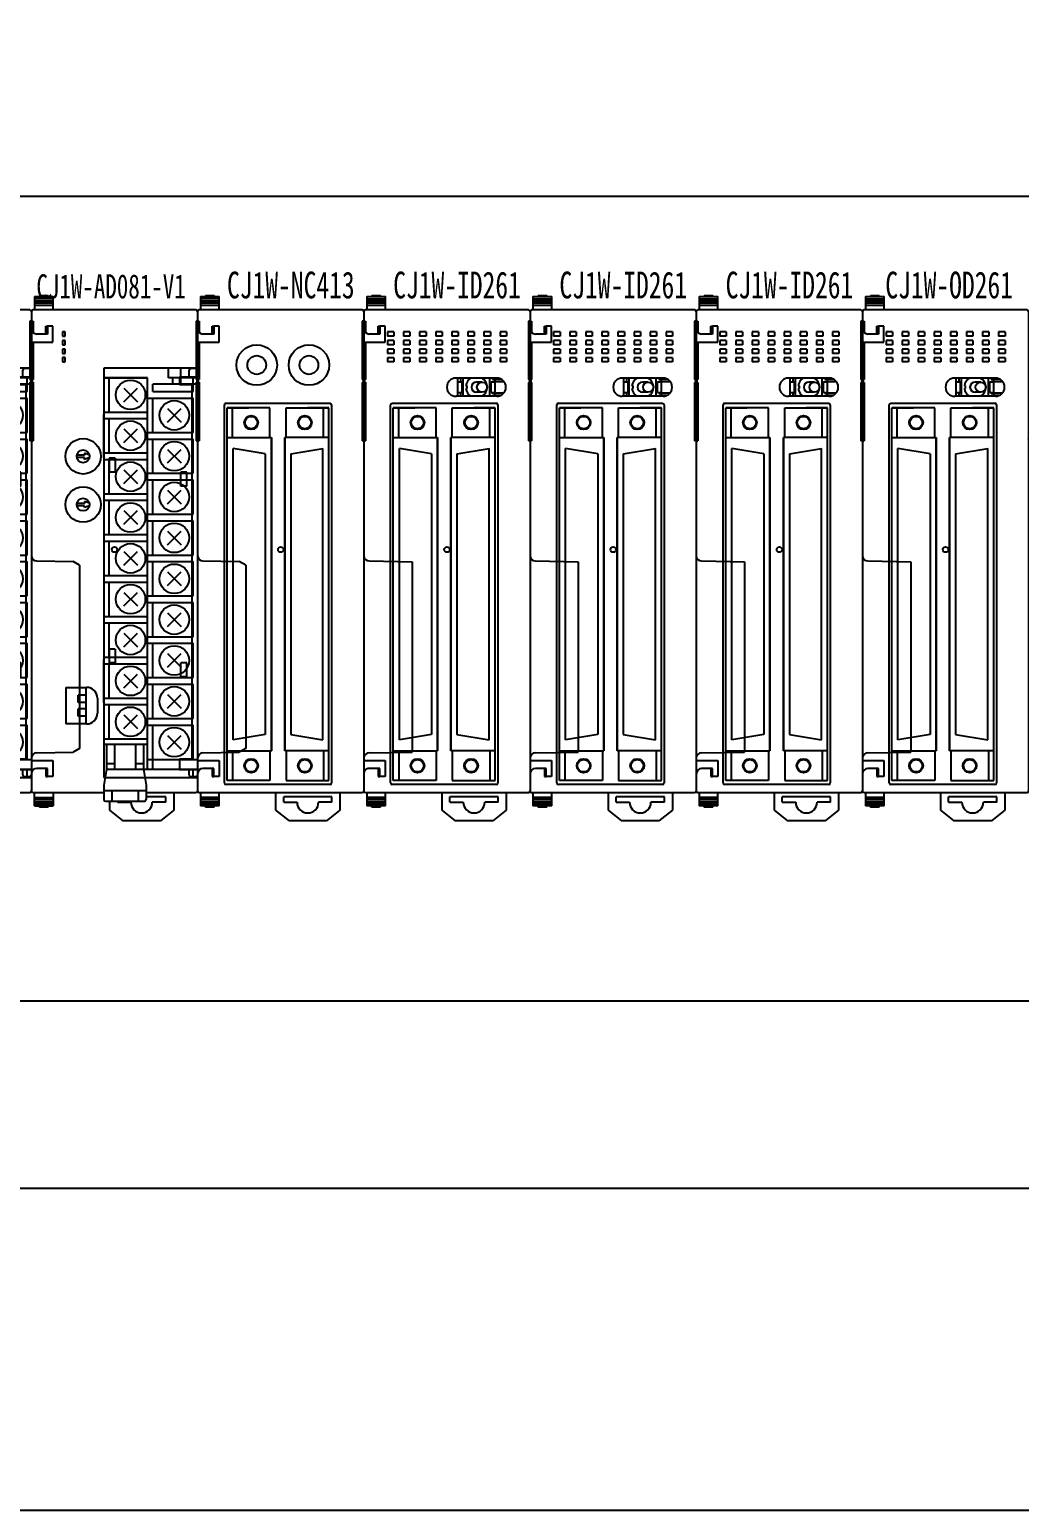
# Model space of a CAD drawing. Header units: millimetres. Extents: x -300 to 54435, y -106 to 60527.
# Drawn here: x 2282.1 to 2466.7, y 1296 to 1572.1 of the extents above; entities that cross this region are included whole.
import ezdxf

# ---------------------------------------------------------------- set-up
doc = ezdxf.new("R2010")
doc.units = ezdxf.units.MM
doc.layers.add('TEXT', color=2, linetype='Continuous')
doc.layers.add('Z_OM_GAIKEI', color=7, linetype='Continuous')
doc.styles.add('ST', font='', dxfattribs={"width": 0.8, "height": 300})
doc.styles.get('ST').set_extended_font_data('SimSun')

# ---------------------------------------------------------------- blocks, each defined once
blk = doc.blocks.new('CJ1W-ID261')
at = {"layer": 'Z_OM_GAIKEI'}
for p, q in [((7115.01, 1994.25), (7115.01, 1993.85)), ((7115.01, 1994.25), (7118.51, 1994.25)), ((7115.01, 1993.85), (7115.01, 1993.45)), ((7115.01, 1993.85), (7118.51, 1993.85)), ((7115.96, 1994.45), (7117.56, 1994.45)), ((7115.96, 1994.45), (7115.96, 1994.25)), ((7116.56, 1994.45), (7116.56, 1994.25)), ((7116.96, 1994.45), (7116.96, 1994.25)), ((7117.56, 1994.45), (7117.56, 1994.25)), ((7118.51, 1993.85), (7118.51, 1994.25)), ((7118.51, 1993.45), (7118.51, 1993.85)), ((7114.46, 1991.45), (7114.46, 1902.05)), ((7145.16, 1991.75), (7114.76, 1991.75)), ((7115.01, 1993.45), (7115.01, 1993.05)), ((7115.01, 1993.45), (7118.51, 1993.45)), ((7115.01, 1993.05), (7115.01, 1992.65)), ((7115.01, 1993.05), (7118.51, 1993.05)), ((7115.01, 1992.65), (7115.01, 1991.75)), ((7115.01, 1992.65), (7118.51, 1992.65)), ((7118.51, 1993.05), (7118.51, 1993.45)), ((7118.51, 1992.65), (7118.51, 1993.05)), ((7118.51, 1991.75), (7118.51, 1992.65)), ((7145.46, 1991.45), (7145.46, 1902.05)), ((7114.16, 1989.65), (7114.16, 1978.75)), ((7114.46, 1989.65), (7114.16, 1989.65)), ((7145.46, 1989.65), (7145.76, 1989.65)), ((7145.61, 1989.65), (7145.46, 1989.22)), ((7145.76, 1989.65), (7145.76, 1987.54)), ((7148.16, 1987.25), (7148.16, 1988.75)), ((7148.16, 1987.25), (7148.16, 1988.75)), ((7148.16, 1988.75), (7148.46, 1988.75)), ((7148.16, 1988.75), (7148.46, 1988.75)), ((7148.46, 1988.75), (7148.46, 1987.25)), ((7148.46, 1988.75), (7148.46, 1987.25)), ((7149.46, 1988.75), (7148.46, 1988.75)), ((7149.46, 1988.75), (7148.46, 1988.75)), ((7149.46, 1985.75), (7149.46, 1988.75)), ((7149.46, 1985.75), (7149.46, 1988.75)), ((7118.86, 1987.65), (7118.86, 1986.85)), ((7120.06, 1987.65), (7118.86, 1987.65)), ((7120.06, 1986.85), (7118.86, 1986.85)), ((7120.06, 1986.05), (7118.86, 1986.05)), ((7118.86, 1986.05), (7118.86, 1985.25)), ((7120.06, 1987.65), (7120.06, 1986.85)), ((7120.06, 1986.05), (7120.06, 1985.25)), ((7121.86, 1987.65), (7121.86, 1986.85)), ((7123.06, 1987.65), (7121.86, 1987.65)), ((7123.06, 1986.85), (7121.86, 1986.85)), ((7123.06, 1986.05), (7121.86, 1986.05)), ((7121.86, 1986.05), (7121.86, 1985.25)), ((7123.06, 1987.65), (7123.06, 1986.85)), ((7123.06, 1986.05), (7123.06, 1985.25)), ((7124.86, 1987.65), (7124.86, 1986.85)), ((7126.06, 1987.65), (7124.86, 1987.65)), ((7126.06, 1986.85), (7124.86, 1986.85)), ((7126.06, 1986.05), (7124.86, 1986.05)), ((7124.86, 1986.05), (7124.86, 1985.25)), ((7126.06, 1987.65), (7126.06, 1986.85)), ((7126.06, 1986.05), (7126.06, 1985.25)), ((7127.86, 1987.65), (7127.86, 1986.85)), ((7129.06, 1987.65), (7127.86, 1987.65)), ((7129.06, 1986.85), (7127.86, 1986.85)), ((7129.06, 1986.05), (7127.86, 1986.05)), ((7127.86, 1986.05), (7127.86, 1985.25)), ((7129.06, 1987.65), (7129.06, 1986.85)), ((7129.06, 1986.05), (7129.06, 1985.25)), ((7130.86, 1987.65), (7130.86, 1986.85)), ((7132.06, 1987.65), (7130.86, 1987.65)), ((7132.06, 1986.85), (7130.86, 1986.85)), ((7132.06, 1986.05), (7130.86, 1986.05)), ((7130.86, 1986.05), (7130.86, 1985.25)), ((7132.06, 1987.65), (7132.06, 1986.85)), ((7132.06, 1986.05), (7132.06, 1985.25)), ((7133.86, 1987.65), (7133.86, 1986.85)), ((7135.06, 1987.65), (7133.86, 1987.65)), ((7135.06, 1986.85), (7133.86, 1986.85)), ((7135.06, 1986.05), (7133.86, 1986.05)), ((7133.86, 1986.05), (7133.86, 1985.25)), ((7135.06, 1987.65), (7135.06, 1986.85)), ((7135.06, 1986.05), (7135.06, 1985.25)), ((7136.86, 1987.65), (7136.86, 1986.85)), ((7138.06, 1987.65), (7136.86, 1987.65)), ((7138.06, 1986.85), (7136.86, 1986.85)), ((7138.06, 1986.05), (7136.86, 1986.05)), ((7136.86, 1986.05), (7136.86, 1985.25)), ((7138.06, 1987.65), (7138.06, 1986.85)), ((7138.06, 1986.05), (7138.06, 1985.25)), ((7139.86, 1987.65), (7139.86, 1986.85)), ((7141.06, 1987.65), (7139.86, 1987.65)), ((7141.06, 1986.85), (7139.86, 1986.85)), ((7141.06, 1986.05), (7139.86, 1986.05)), ((7139.86, 1986.05), (7139.86, 1985.25)), ((7141.06, 1987.65), (7141.06, 1986.85)), ((7141.06, 1986.05), (7141.06, 1985.25)), ((7145.46, 1985.75), (7149.46, 1985.75)), ((7145.46, 1985.75), (7149.46, 1985.75)), ((7145.76, 1985.75), (7145.76, 1978.75)), ((7148.46, 1987.25), (7146.46, 1987.25)), ((7148.46, 1987.25), (7146.46, 1987.25)), ((7120.06, 1985.25), (7118.86, 1985.25)), ((7120.06, 1984.45), (7118.86, 1984.45)), ((7118.86, 1984.45), (7118.86, 1983.65)), ((7120.06, 1983.65), (7118.86, 1983.65)), ((7120.06, 1982.85), (7118.86, 1982.85)), ((7118.86, 1982.85), (7118.86, 1982.05)), ((7120.06, 1984.45), (7120.06, 1983.65)), ((7120.06, 1982.85), (7120.06, 1982.05)), ((7123.06, 1985.25), (7121.86, 1985.25)), ((7123.06, 1984.45), (7121.86, 1984.45)), ((7121.86, 1984.45), (7121.86, 1983.65)), ((7123.06, 1983.65), (7121.86, 1983.65)), ((7123.06, 1982.85), (7121.86, 1982.85)), ((7121.86, 1982.85), (7121.86, 1982.05)), ((7123.06, 1984.45), (7123.06, 1983.65)), ((7123.06, 1982.85), (7123.06, 1982.05)), ((7126.06, 1985.25), (7124.86, 1985.25)), ((7126.06, 1984.45), (7124.86, 1984.45)), ((7124.86, 1984.45), (7124.86, 1983.65)), ((7126.06, 1983.65), (7124.86, 1983.65)), ((7126.06, 1982.85), (7124.86, 1982.85)), ((7124.86, 1982.85), (7124.86, 1982.05)), ((7126.06, 1984.45), (7126.06, 1983.65)), ((7126.06, 1982.85), (7126.06, 1982.05)), ((7129.06, 1985.25), (7127.86, 1985.25)), ((7129.06, 1984.45), (7127.86, 1984.45)), ((7127.86, 1984.45), (7127.86, 1983.65)), ((7129.06, 1983.65), (7127.86, 1983.65)), ((7129.06, 1982.85), (7127.86, 1982.85)), ((7127.86, 1982.85), (7127.86, 1982.05)), ((7129.06, 1984.45), (7129.06, 1983.65)), ((7129.06, 1982.85), (7129.06, 1982.05)), ((7132.06, 1985.25), (7130.86, 1985.25)), ((7132.06, 1984.45), (7130.86, 1984.45)), ((7130.86, 1984.45), (7130.86, 1983.65)), ((7132.06, 1983.65), (7130.86, 1983.65)), ((7132.06, 1982.85), (7130.86, 1982.85)), ((7130.86, 1982.85), (7130.86, 1982.05)), ((7132.06, 1984.45), (7132.06, 1983.65)), ((7132.06, 1982.85), (7132.06, 1982.05)), ((7135.06, 1985.25), (7133.86, 1985.25)), ((7135.06, 1984.45), (7133.86, 1984.45)), ((7133.86, 1984.45), (7133.86, 1983.65)), ((7135.06, 1983.65), (7133.86, 1983.65)), ((7135.06, 1982.85), (7133.86, 1982.85)), ((7133.86, 1982.85), (7133.86, 1982.05)), ((7135.06, 1984.45), (7135.06, 1983.65)), ((7135.06, 1982.85), (7135.06, 1982.05)), ((7138.06, 1985.25), (7136.86, 1985.25)), ((7138.06, 1984.45), (7136.86, 1984.45)), ((7136.86, 1984.45), (7136.86, 1983.65)), ((7138.06, 1983.65), (7136.86, 1983.65)), ((7138.06, 1982.85), (7136.86, 1982.85)), ((7136.86, 1982.85), (7136.86, 1982.05)), ((7138.06, 1984.45), (7138.06, 1983.65)), ((7138.06, 1982.85), (7138.06, 1982.05)), ((7141.06, 1985.25), (7139.86, 1985.25)), ((7141.06, 1984.45), (7139.86, 1984.45)), ((7139.86, 1984.45), (7139.86, 1983.65)), ((7141.06, 1983.65), (7139.86, 1983.65)), ((7141.06, 1982.85), (7139.86, 1982.85)), ((7139.86, 1982.85), (7139.86, 1982.05)), ((7141.06, 1984.45), (7141.06, 1983.65)), ((7141.06, 1982.85), (7141.06, 1982.05)), ((7120.06, 1982.05), (7118.86, 1982.05)), ((7123.06, 1982.05), (7121.86, 1982.05)), ((7126.06, 1982.05), (7124.86, 1982.05)), ((7129.06, 1982.05), (7127.86, 1982.05)), ((7132.06, 1982.05), (7130.86, 1982.05)), ((7135.06, 1982.05), (7133.86, 1982.05)), ((7138.06, 1982.05), (7136.86, 1982.05)), ((7141.06, 1982.05), (7139.86, 1982.05)), ((7114.16, 1978.75), (7114.46, 1978.75)), ((7114.16, 1978.25), (7114.16, 1967.35)), ((7114.16, 1978.25), (7114.46, 1978.25)), ((7114.33, 1978.75), (7114.33, 1978.25)), ((7139.26, 1979.05), (7131.66, 1979.05)), ((7131.96, 1975.65), (7131.96, 1979.05)), ((7131.96, 1978.35), (7132.71, 1978.35)), ((7132.46, 1979.05), (7132.46, 1978.35)), ((7132.71, 1978.35), (7132.71, 1976.35)), ((7132.96, 1975.65), (7132.96, 1979.05)), ((7133.47, 1977.6), (7133.71, 1977.6)), ((7133.47, 1977.1), (7133.71, 1977.1)), ((7133.71, 1977.1), (7133.71, 1977.6)), ((7136.51, 1978.3), (7135.46, 1978.3)), ((7137.96, 1975.65), (7137.96, 1979.05)), ((7138.21, 1978.35), (7138.96, 1978.35)), ((7138.21, 1976.35), (7138.21, 1978.35)), ((7138.46, 1978.82), (7138.46, 1979.05)), ((7138.46, 1978.82), (7140.12, 1978.82)), ((7138.46, 1978.35), (7138.46, 1978.42)), ((7138.46, 1978.42), (7140.58, 1978.42)), ((7138.96, 1975.65), (7138.96, 1979.05)), ((7145.76, 1978.75), (7145.46, 1978.75)), ((7145.76, 1978.25), (7145.46, 1978.25)), ((7145.58, 1978.75), (7145.58, 1978.25)), ((7145.76, 1978.25), (7145.76, 1967.35)), ((7119.76, 1974.35), (7139.16, 1974.35)), ((7139.26, 1975.65), (7131.66, 1975.65)), ((7131.96, 1976.35), (7132.71, 1976.35)), ((7132.46, 1976.35), (7132.46, 1975.65)), ((7136.51, 1976.4), (7135.46, 1976.4)), ((7138.21, 1976.35), (7138.96, 1976.35)), ((7138.46, 1976.28), (7138.46, 1976.35)), ((7138.46, 1976.28), (7140.57, 1976.28)), ((7138.46, 1975.65), (7138.46, 1975.88)), ((7138.46, 1975.88), (7140.1, 1975.88)), ((7119.46, 1903.55), (7119.46, 1974.05)), ((7119.96, 1904.01), (7119.96, 1973.49)), ((7119.96, 1904.01), (7119.96, 1973.49)), ((7119.96, 1973.49), (7123.96, 1973.49)), ((7127.96, 1973.49), (7119.96, 1973.49)), ((7120.96, 1967.99), (7120.96, 1973.49)), ((7127.96, 1967.99), (7127.96, 1973.49)), ((7130.96, 1973.49), (7138.96, 1973.49)), ((7130.96, 1967.99), (7130.96, 1973.49)), ((7138.96, 1973.49), (7134.96, 1973.49)), ((7137.96, 1967.99), (7137.96, 1973.49)), ((7138.96, 1904.01), (7138.96, 1973.49)), ((7138.96, 1904.01), (7138.96, 1973.49)), ((7139.46, 1974.05), (7139.46, 1903.55)), ((7114.46, 1967.35), (7114.16, 1967.35)), ((7114.31, 1967.35), (7114.46, 1967.79)), ((7119.96, 1967.99), (7128.21, 1967.99)), ((7119.96, 1967.99), (7128.21, 1967.99)), ((7128.21, 1909.51), (7128.21, 1967.99)), ((7128.21, 1967.99), (7128.21, 1909.51)), ((7130.71, 1909.51), (7130.71, 1967.99)), ((7130.71, 1967.99), (7130.71, 1909.51)), ((7138.96, 1967.99), (7130.71, 1967.99)), ((7138.96, 1967.99), (7130.71, 1967.99)), ((7145.61, 1967.35), (7145.46, 1967.78)), ((7145.46, 1967.35), (7145.76, 1967.35)), ((7121.08, 1911.59), (7121.08, 1965.91)), ((7127.08, 1964.91), (7121.08, 1965.91)), ((7127.08, 1964.91), (7127.08, 1912.59)), ((7131.83, 1964.91), (7137.83, 1965.91)), ((7131.83, 1964.91), (7131.83, 1912.59)), ((7137.83, 1911.59), (7137.83, 1965.91)), ((7146.44, 1944.94), (7154.46, 1944.8)), ((7154.46, 1944.8), (7154.46, 1909.31)), ((7154.46, 1944.15), (7154.46, 1927.05)), ((7154.46, 1927.05), (7154.46, 1909.95)), ((7127.08, 1912.59), (7121.08, 1911.59)), ((7131.83, 1912.59), (7137.83, 1911.59)), ((7119.96, 1909.51), (7128.21, 1909.51)), ((7119.96, 1909.51), (7128.21, 1909.51)), ((7120.96, 1909.51), (7120.96, 1904.01)), ((7127.96, 1909.51), (7127.96, 1904.01)), ((7138.96, 1909.51), (7130.71, 1909.51)), ((7138.96, 1909.51), (7130.71, 1909.51)), ((7130.96, 1909.51), (7130.96, 1904.01)), ((7137.96, 1909.51), (7137.96, 1904.01)), ((7146.44, 1909.17), (7154.46, 1909.31)), ((7145.46, 1907.75), (7149.46, 1907.75)), ((7145.46, 1907.75), (7149.46, 1907.75)), ((7148.46, 1906.25), (7146.46, 1906.25)), ((7148.46, 1906.25), (7146.46, 1906.25)), ((7148.16, 1906.25), (7148.16, 1904.75)), ((7148.16, 1906.25), (7148.16, 1904.75)), ((7148.46, 1904.75), (7148.46, 1906.25)), ((7148.46, 1904.75), (7148.46, 1906.25)), ((7149.46, 1907.75), (7149.46, 1904.75)), ((7149.46, 1907.75), (7149.46, 1904.75)), ((7139.16, 1903.25), (7119.76, 1903.25)), ((7123.96, 1904.01), (7119.96, 1904.01)), ((7127.96, 1904.01), (7119.96, 1904.01)), ((7130.96, 1904.01), (7138.96, 1904.01)), ((7134.96, 1904.01), (7138.96, 1904.01)), ((7148.16, 1904.75), (7148.46, 1904.75)), ((7148.16, 1904.75), (7148.46, 1904.75)), ((7149.46, 1904.75), (7148.46, 1904.75)), ((7149.46, 1904.75), (7148.46, 1904.75)), ((7114.76, 1901.75), (7145.16, 1901.75)), ((7115.01, 1901.75), (7115.01, 1900.85)), ((7118.51, 1900.85), (7115.01, 1900.85)), ((7115.01, 1900.85), (7115.01, 1900.45)), ((7118.51, 1900.45), (7115.01, 1900.45)), ((7115.01, 1900.45), (7115.01, 1900.05)), ((7118.51, 1900.05), (7115.01, 1900.05)), ((7115.01, 1900.05), (7115.01, 1899.65)), ((7118.51, 1900.85), (7118.51, 1901.75)), ((7118.51, 1900.45), (7118.51, 1900.85)), ((7118.51, 1900.05), (7118.51, 1900.45)), ((7118.51, 1899.65), (7118.51, 1900.05)), ((7129.01, 1901.75), (7129.01, 1898.45)), ((7139.51, 1900.95), (7130.51, 1900.95)), ((7130.51, 1899.95), (7130.51, 1900.95)), ((7130.51, 1899.95), (7133.01, 1899.95)), ((7139.51, 1899.95), (7137.01, 1899.95)), ((7139.51, 1899.95), (7139.51, 1900.95)), ((7141.01, 1901.75), (7141.01, 1898.45)), ((7118.51, 1899.65), (7115.01, 1899.65)), ((7115.01, 1899.65), (7115.01, 1899.25)), ((7118.51, 1899.25), (7115.01, 1899.25)), ((7115.96, 1899.05), (7115.96, 1899.25)), ((7117.56, 1899.05), (7115.96, 1899.05)), ((7116.56, 1899.05), (7116.56, 1899.25)), ((7116.96, 1899.05), (7116.96, 1899.25)), ((7117.56, 1899.05), (7117.56, 1899.25)), ((7118.51, 1899.25), (7118.51, 1899.65)), ((7129.01, 1898.45), (7131.51, 1896.45)), ((7141.01, 1898.45), (7138.51, 1896.45)), ((7138.51, 1896.45), (7131.51, 1896.45))]:
    blk.add_line(p, q, dxfattribs=at)
for centre, radius in [((7136.51, 1977.35), 0.95), ((7124.46, 1970.74), 1.3), ((7124.46, 1970.74), 1.15), ((7134.46, 1970.74), 1.3), ((7134.46, 1970.74), 1.15), ((7129.96, 1947.05), 0.5), ((7124.46, 1906.76), 1.3), ((7134.46, 1906.76), 1.3), ((7124.46, 1906.76), 1.15), ((7134.46, 1906.76), 1.15)]:
    blk.add_circle(centre, radius, dxfattribs=at)
for centre, radius, start, end in [((7114.76, 1991.45), 0.3, 90, 180), ((7145.16, 1991.45), 0.3, 0, 90), ((7145.16, 1991.45), 0.3, 0, 90), ((7146.46, 1988.25), 1, 180, 270), ((7146.46, 1988.25), 1, 180, 270), ((7131.66, 1977.35), 1.7, 90, 270), ((7135.46, 1977.35), 2, 121.5917, 172.8192), ((7135.46, 1977.35), 2, 187.1808, 238.0168), ((7135.46, 1977.35), 0.95, 90, 270), ((7135.46, 1977.35), 2, 301.9832, 58.4083), ((7139.26, 1977.35), 1.7, 270, 90), ((7119.76, 1974.05), 0.3, 90, 180), ((7139.16, 1974.05), 0.3, 0, 90), ((7146.46, 1945.94), 1, 180.0001, 269.0001), ((7146.46, 1908.17), 1, 91, 180), ((7146.46, 1905.25), 1, 90, 180), ((7146.46, 1905.25), 1, 90, 180), ((7119.76, 1903.55), 0.3, 180, 270), ((7139.16, 1903.55), 0.3, 270, 0), ((7114.76, 1902.05), 0.3, 180, 270), ((7135.01, 1899.95), 2, 180, 0), ((7145.16, 1902.05), 0.3, 270, 0), ((7145.16, 1902.05), 0.3, 270, 0)]:
    blk.add_arc(centre, radius, start, end, dxfattribs=at)
blk = doc.blocks.new('CJ1W-AD081-v1')
at = {"layer": 'Z_OM_GAIKEI'}
for p, q in [((0.56, 92.5), (4.06, 92.5)), ((0.56, 92.5), (0.56, 92.1)), ((0.56, 92.1), (4.06, 92.1)), ((0.56, 92.1), (0.56, 91.7)), ((0.56, 91.7), (4.06, 91.7)), ((0.56, 91.7), (0.56, 91.3)), ((0.56, 91.3), (4.06, 91.3)), ((0.56, 91.3), (0.56, 90.9)), ((1.51, 92.7), (1.51, 92.5)), ((1.51, 92.7), (3.11, 92.7)), ((2.11, 92.7), (2.11, 92.5)), ((2.51, 92.7), (2.51, 92.5)), ((3.11, 92.7), (3.11, 92.5)), ((4.06, 92.1), (4.06, 92.5)), ((4.06, 91.7), (4.06, 92.1)), ((4.06, 91.3), (4.06, 91.7)), ((4.06, 90.9), (4.06, 91.3)), ((0.01, 89.7), (0.01, 0.3)), ((30.71, 90), (0.31, 90)), ((0.56, 90.9), (4.06, 90.9)), ((0.56, 90.9), (0.56, 90)), ((4.06, 90), (4.06, 90.9)), ((31.01, 89.7), (31.01, 0.3)), ((-0.29, 87.9), (-0.29, 77)), ((0.02, 87.9), (-0.29, 87.9)), ((-0.14, 87.9), (0.01, 87.47)), ((6.31, 85.9), (5.81, 85.9)), ((5.81, 85.9), (5.81, 85.1)), ((6.31, 85.1), (6.31, 85.9)), ((31.01, 87.9), (31.31, 87.9)), ((31.16, 87.9), (31.01, 87.47)), ((31.31, 87.9), (31.31, 85.79)), ((33.71, 85.5), (33.71, 87)), ((33.71, 87), (34.01, 87)), ((35.01, 87), (34.01, 87)), ((34.01, 87), (34.01, 85.5)), ((35.01, 84), (35.01, 87)), ((5.81, 85.1), (6.31, 85.1)), ((6.31, 84.3), (5.81, 84.3)), ((5.81, 84.3), (5.81, 83.5)), ((5.81, 83.5), (6.31, 83.5)), ((6.31, 83.5), (6.31, 84.3)), ((31.01, 84), (35.01, 84)), ((31.31, 84), (31.31, 77)), ((34.01, 85.5), (32.01, 85.5)), ((6.31, 82.7), (5.81, 82.7)), ((5.81, 82.7), (5.81, 81.9)), ((5.81, 81.9), (6.31, 81.9)), ((6.31, 81.1), (5.81, 81.1)), ((5.81, 81.1), (5.81, 80.3)), ((5.81, 80.3), (6.31, 80.3)), ((6.31, 81.9), (6.31, 82.7)), ((6.31, 80.3), (6.31, 81.1)), ((31.01, 79.16), (13.51, 79.16)), ((13.51, 79.16), (13.51, 2.79)), ((31.01, 79.16), (13.51, 79.16)), ((13.51, 79.16), (13.51, 9)), ((21.66, 77.36), (13.51, 77.36)), ((13.51, 77.36), (21.66, 77.36)), ((14.51, 70.96), (14.51, 77.36)), ((21.66, 4.39), (21.66, 77.36)), ((25.61, 77.36), (25.61, 79.16)), ((31.01, 77.36), (25.61, 77.36)), ((26.41, 76.16), (26.41, 77.36)), ((27.61, 77.46), (27.61, 76.06)), ((31.01, 77.46), (27.61, 77.46)), ((27.91, 76.16), (27.91, 79.16)), ((29.41, 77.36), (29.41, 78.76)), ((30.71, 79.06), (29.71, 79.06)), ((30.21, 74.77), (30.21, 77.36)), ((-0.29, 77), (0.01, 77)), ((-0.29, 76.5), (-0.29, 65.6)), ((-0.29, 76.5), (0.01, 76.5)), ((-0.11, 77), (-0.11, 76.5)), ((17.24, 72.89), (19.79, 75.43)), ((17.24, 75.43), (19.79, 72.89)), ((22.66, 74.77), (22.66, 76.16)), ((31.01, 76.16), (22.66, 76.16)), ((22.66, 74.77), (30.21, 74.77)), ((30.01, 76.06), (27.61, 76.06)), ((30.01, 6.29), (30.01, 76.06)), ((31.31, 77), (31.01, 77)), ((31.31, 76.5), (31.01, 76.5)), ((31.14, 77), (31.14, 76.5)), ((31.31, 76.5), (31.31, 65.6)), ((21.66, 73.55), (30.21, 73.55)), ((22.66, 67.15), (22.66, 73.55)), ((30.21, 67.15), (30.21, 73.55)), ((13.51, 70.96), (21.66, 70.96)), ((13.51, 62.5), (13.51, 70.5)), ((13.51, 69.74), (21.66, 69.74)), ((14.51, 63.34), (14.51, 69.74)), ((25.39, 69.08), (27.94, 71.62)), ((25.39, 71.62), (27.94, 69.08)), ((17.24, 65.27), (19.79, 67.81)), ((17.24, 67.81), (19.79, 65.27)), ((21.66, 67.15), (30.21, 67.15)), ((0.02, 65.6), (-0.29, 65.6)), ((-0.14, 65.6), (0.01, 66.03)), ((21.66, 65.93), (30.21, 65.93)), ((22.66, 59.53), (22.66, 65.93)), ((25.39, 61.46), (27.94, 64)), ((25.39, 64), (27.94, 61.46)), ((30.21, 59.53), (30.21, 65.93)), ((31.16, 65.6), (31.01, 66.03)), ((31.01, 65.6), (31.31, 65.6)), ((9.91, 62.91), (8.49, 62.91)), ((9.91, 62.49), (8.49, 62.49)), ((10.83, 62.94), (9.91, 63.27)), ((9.91, 63.27), (9.91, 62.91)), ((9.91, 62.13), (9.91, 62.49)), ((10.83, 62.46), (9.91, 62.13)), ((13.51, 63.34), (21.66, 63.34)), ((13.51, 62.12), (21.66, 62.12)), ((15.61, 62.36), (14.51, 62.36)), ((14.51, 62.36), (14.51, 59.76)), ((14.51, 55.72), (14.51, 62.12)), ((15.61, 62.36), (15.61, 59.76)), ((15.61, 59.76), (14.51, 59.76)), ((17.24, 57.65), (19.79, 60.19)), ((17.24, 60.19), (19.79, 57.65)), ((21.66, 59.53), (30.21, 59.53)), ((21.66, 58.31), (30.21, 58.31)), ((22.66, 51.91), (22.66, 58.31)), ((27.91, 57.16), (27.91, 59.76)), ((29.01, 59.76), (27.91, 59.76)), ((29.01, 57.16), (29.01, 59.76)), ((30.21, 51.91), (30.21, 58.31)), ((13.51, 55.72), (21.66, 55.72)), ((25.39, 53.84), (27.94, 56.38)), ((25.39, 56.38), (27.94, 53.84)), ((29.01, 57.16), (27.91, 57.16)), ((9.91, 53.91), (8.49, 53.91)), ((9.91, 53.49), (8.49, 53.49)), ((10.83, 53.94), (9.91, 54.27)), ((9.91, 54.27), (9.91, 53.91)), ((9.91, 53.13), (9.91, 53.49)), ((10.83, 53.46), (9.91, 53.13)), ((13.51, 54.5), (21.66, 54.5)), ((14.51, 48.1), (14.51, 54.5)), ((17.24, 50.03), (19.79, 52.57)), ((17.24, 52.57), (19.79, 50.03)), ((21.66, 51.91), (30.21, 51.91)), ((21.66, 50.69), (30.21, 50.69)), ((22.66, 44.29), (22.66, 50.69)), ((30.21, 44.29), (30.21, 50.69)), ((13.51, 48.1), (21.66, 48.1)), ((25.39, 46.22), (27.94, 48.76)), ((25.39, 48.76), (27.94, 46.22)), ((13.51, 46.88), (21.66, 46.88)), ((14.51, 40.48), (14.51, 46.88)), ((17.24, 42.41), (19.79, 44.95)), ((17.24, 44.95), (19.79, 42.41)), ((21.66, 44.29), (30.21, 44.29)), ((21.66, 43.07), (30.21, 43.07)), ((22.66, 36.67), (22.66, 43.07)), ((30.21, 36.67), (30.21, 43.07)), ((32, 43.18), (38.79, 43.06)), ((40.01, 42.4), (38.79, 43.06)), ((40.01, 42.4), (40.01, 25.3)), ((13.51, 40.48), (21.66, 40.48)), ((13.51, 39.26), (21.66, 39.26)), ((14.51, 32.86), (14.51, 39.26)), ((25.39, 38.6), (27.94, 41.14)), ((25.39, 41.14), (27.94, 38.6)), ((17.24, 34.79), (19.79, 37.33)), ((17.24, 37.33), (19.79, 34.79)), ((21.66, 36.67), (30.21, 36.67)), ((21.66, 35.45), (30.21, 35.45)), ((22.66, 29.05), (22.66, 35.45)), ((25.39, 30.98), (27.94, 33.52)), ((25.39, 33.52), (27.94, 30.98)), ((30.21, 29.05), (30.21, 35.45)), ((13.51, 32.86), (21.66, 32.86)), ((13.51, 31.64), (21.66, 31.64)), ((14.51, 25.24), (14.51, 31.64)), ((17.24, 27.17), (19.79, 29.71)), ((17.24, 29.71), (19.79, 27.17)), ((21.66, 29.05), (30.21, 29.05)), ((21.66, 27.83), (30.21, 27.83)), ((22.66, 21.43), (22.66, 27.83)), ((30.21, 21.43), (30.21, 27.83)), ((13.51, 25.24), (21.66, 25.24)), ((14.51, 26.76), (14.51, 24.16)), ((15.61, 26.76), (14.51, 26.76)), ((15.61, 26.76), (15.61, 24.16)), ((25.39, 23.36), (27.94, 25.9)), ((25.39, 25.9), (27.94, 23.36)), ((40.01, 25.3), (40.01, 8.2)), ((13.51, 16.8), (13.51, 24.8)), ((13.51, 24.02), (21.66, 24.02)), ((15.61, 24.16), (14.51, 24.16)), ((14.51, 17.62), (14.51, 24.02)), ((17.24, 19.55), (19.79, 22.09)), ((17.24, 22.09), (19.79, 19.55)), ((27.91, 21.56), (27.91, 24.16)), ((29.01, 24.16), (27.91, 24.16)), ((29.01, 21.56), (29.01, 24.16)), ((6.41, 19.6), (6.41, 12.8)), ((6.41, 19.6), (10.31, 19.6)), ((10.21, 19.53), (6.41, 19.53)), ((10.21, 12.87), (10.21, 19.53)), ((21.66, 21.43), (30.21, 21.43)), ((21.66, 20.21), (30.21, 20.21)), ((22.66, 13.81), (22.66, 20.21)), ((29.01, 21.56), (27.91, 21.56)), ((30.21, 13.81), (30.21, 20.21)), ((8.71, 16.77), (8.71, 18.17)), ((10.21, 18.17), (8.71, 18.17)), ((10.21, 16.77), (8.71, 16.77)), ((12.31, 17.6), (12.31, 14.8)), ((13.51, 17.62), (21.66, 17.62)), ((25.39, 15.74), (27.94, 18.28)), ((25.39, 18.28), (27.94, 15.74)), ((8.71, 14.23), (8.71, 15.63)), ((10.21, 15.63), (8.71, 15.63)), ((10.21, 14.23), (8.71, 14.23)), ((13.51, 16.4), (21.66, 16.4)), ((14.51, 10), (14.51, 16.4)), ((17.24, 11.93), (19.79, 14.47)), ((17.24, 14.47), (19.79, 11.93)), ((21.66, 13.81), (30.21, 13.81)), ((6.41, 12.87), (10.21, 12.87)), ((10.31, 12.8), (6.41, 12.8)), ((21.66, 12.59), (30.21, 12.59)), ((22.66, 6.19), (22.66, 12.59)), ((30.21, 6.19), (30.21, 12.59)), ((13.51, 10), (21.66, 10)), ((13.51, 9), (21.66, 9)), ((14.01, 9), (14.01, 4.39)), ((15.51, 9), (15.51, 4.39)), ((19.41, 9), (19.41, 4.39)), ((20.91, 9), (20.91, 4.39)), ((25.39, 8.12), (27.94, 10.66)), ((25.39, 10.66), (27.94, 8.12)), ((21.66, 6.19), (31.01, 6.19)), ((22.66, 4.39), (22.66, 6.19)), ((27.61, 6.29), (30.01, 6.29)), ((27.61, 6.29), (27.61, 4.29)), ((31.01, 6), (35.01, 6)), ((32, 7.42), (38.79, 7.54)), ((35.01, 6), (35.01, 3)), ((40.01, 8.2), (38.79, 7.54)), ((14.01, 4.39), (13.51, 1.39)), ((13.51, 2.79), (31.01, 2.79)), ((14.01, 5.39), (15.51, 5.39)), ((14.01, 4.39), (20.91, 4.39)), ((19.41, 5.39), (20.91, 5.39)), ((20.91, 4.39), (21.41, 1.39)), ((20.91, 4.39), (31.01, 4.39)), ((27.61, 4.29), (31.01, 4.29)), ((29.41, 3.29), (29.41, 4.39)), ((29.71, 2.99), (30.71, 2.99)), ((30.21, 2.79), (30.21, 4.29)), ((34.01, 4.5), (32.01, 4.5)), ((33.71, 4.5), (33.71, 3)), ((33.71, 3), (34.01, 3)), ((34.01, 3), (34.01, 4.5)), ((35.01, 3), (34.01, 3)), ((13.51, 1.39), (13.51, -1.31)), ((13.51, 0.39), (21.41, 0.39)), ((15.01, 0.39), (15.01, -1.61)), ((19.91, 0.39), (19.91, -1.61)), ((21.41, 1.39), (21.41, -1.31)), ((0.31, 0), (13.51, 0)), ((0.56, -0.9), (0.56, 0)), ((0.56, -0.9), (4.06, -0.9)), ((0.56, -1.3), (0.56, -0.9)), ((0.56, -1.3), (4.06, -1.3)), ((0.56, -1.7), (0.56, -1.3)), ((0.56, -1.7), (4.06, -1.7)), ((0.56, -2.1), (0.56, -1.7)), ((0.56, -2.1), (4.06, -2.1)), ((0.56, -2.5), (0.56, -2.1)), ((0.56, -2.5), (4.06, -2.5)), ((1.51, -2.7), (1.51, -2.5)), ((3.11, -2.7), (1.51, -2.7)), ((2.11, -2.7), (2.11, -2.5)), ((2.51, -2.7), (2.51, -2.5)), ((3.11, -2.7), (3.11, -2.5)), ((4.06, 0), (4.06, -0.9)), ((4.06, -0.9), (4.06, -1.3)), ((4.06, -1.3), (4.06, -1.7)), ((4.06, -1.7), (4.06, -2.1)), ((4.06, -2.1), (4.06, -2.5)), ((13.81, -1.61), (21.11, -1.61)), ((14.56, -1.61), (14.56, -3.3)), ((16.06, -1.8), (16.06, -1.61)), ((16.06, -1.8), (18.56, -1.8)), ((21.41, 0), (30.71, 0)), ((25.06, -0.8), (21.41, -0.8)), ((25.06, -1.8), (22.56, -1.8)), ((25.06, -1.8), (25.06, -0.8)), ((26.56, 0), (26.56, -3.3)), ((14.56, -3.3), (17.06, -5.3)), ((24.06, -5.3), (17.06, -5.3)), ((26.56, -3.3), (24.06, -5.3))]:
    blk.add_line(p, q, dxfattribs=at)
for centre, radius in [((18.51, 74.16), 2.75), ((26.66, 70.35), 2.75), ((18.51, 66.54), 2.75), ((9.66, 62.7), 3.3), ((9.66, 62.7), 1.19), ((26.66, 62.73), 2.75), ((18.51, 58.92), 2.75), ((9.66, 53.7), 3.3), ((26.66, 55.11), 2.75), ((9.66, 53.7), 1.19), ((18.51, 51.3), 2.75), ((26.66, 47.49), 2.75), ((15.51, 45.3), 0.5), ((18.51, 43.68), 2.75), ((26.66, 39.87), 2.75), ((18.51, 36.06), 2.75), ((26.66, 32.25), 2.75), ((18.51, 28.44), 2.75), ((26.66, 24.63), 2.75), ((18.51, 20.82), 2.75), ((26.66, 17.01), 2.75), ((18.51, 13.2), 2.75), ((26.66, 9.39), 2.75)]:
    blk.add_circle(centre, radius, dxfattribs=at)
for centre, radius, start, end in [((0.31, 89.7), 0.3, 90, 180), ((30.71, 89.7), 0.3, 0, 90), ((30.71, 89.7), 0.3, 0, 90), ((32.01, 86.5), 1, 180, 270), ((29.71, 78.76), 0.3, 90, 180), ((30.71, 78.76), 0.3, 0, 90), ((32.01, 44.18), 1, 180.0001, 269.0001), ((10.31, 17.6), 2, 0, 90), ((10.31, 14.8), 2, 270, 0), ((32.01, 6.42), 1, 91, 180), ((29.71, 3.29), 0.3, 180, 270), ((30.71, 3.29), 0.3, 270, 0), ((32.01, 3.5), 1, 90, 180), ((0.31, 0.3), 0.3, 180, 270), ((30.71, 0.3), 0.3, 270, 0), ((30.71, 0.3), 0.3, 270, 0), ((30.71, 0.3), 0.3, 270, 0), ((13.81, -1.31), 0.3, 180, 270), ((20.56, -1.8), 2, 180, 0), ((21.11, -1.31), 0.3, 270, 0)]:
    blk.add_arc(centre, radius, start, end, dxfattribs=at)

msp = doc.modelspace()

# ---------------------------------------------------------------- linework, layer by layer
for p, q in [((3146.743, 1541.019), (2046.126, 1541.019)), ((2046.126, 1391.019), (3146.743, 1391.019)), ((3146.743, 1356.019), (2046.126, 1356.019))]:
    msp.add_line(p, q)
msp.add_lwpolyline([(3146.743, 1296.019), (2011.126, 1296.019), (2011.126, 1756.019), (3347.927, 1756.019)])
for centre, radius in [((2324.484, 1509.601), 3.78), ((2334.222, 1509.601), 3.78), ((2324.484, 1509.601), 1.747), ((2334.222, 1509.601), 1.747)]:
    msp.add_circle(centre, radius)
at = {"layer": 'Z_OM_GAIKEI'}
for p, q in [((2314.005, 1522.378), (2314.005, 1521.978)), ((2314.005, 1522.378), (2317.505, 1522.378)), ((2314.005, 1521.978), (2314.005, 1521.578)), ((2314.005, 1521.978), (2317.505, 1521.978)), ((2314.005, 1521.578), (2314.005, 1521.178)), ((2314.005, 1521.578), (2317.505, 1521.578)), ((2314.955, 1522.578), (2316.555, 1522.578)), ((2314.955, 1522.578), (2314.955, 1522.378)), ((2315.555, 1522.578), (2315.555, 1522.378)), ((2315.955, 1522.578), (2315.955, 1522.378)), ((2316.555, 1522.578), (2316.555, 1522.378)), ((2317.505, 1521.978), (2317.505, 1522.378)), ((2317.505, 1521.578), (2317.505, 1521.978)), ((2317.505, 1521.178), (2317.505, 1521.578)), ((2313.455, 1519.578), (2313.455, 1430.175)), ((2344.155, 1519.878), (2313.755, 1519.878)), ((2314.005, 1521.178), (2314.005, 1520.778)), ((2314.005, 1521.178), (2317.505, 1521.178)), ((2314.005, 1520.778), (2314.005, 1519.878)), ((2314.005, 1520.778), (2317.505, 1520.778)), ((2317.505, 1520.778), (2317.505, 1521.178)), ((2317.505, 1519.878), (2317.505, 1520.778)), ((2344.455, 1519.578), (2344.455, 1430.178)), ((2313.155, 1517.778), (2313.155, 1506.878)), ((2313.455, 1517.778), (2313.155, 1517.778)), ((2344.455, 1517.778), (2344.755, 1517.778)), ((2344.606, 1517.778), (2344.455, 1517.347)), ((2344.755, 1517.778), (2344.755, 1515.664)), ((2347.155, 1515.378), (2347.155, 1516.878)), ((2347.155, 1515.378), (2347.155, 1516.878)), ((2347.155, 1516.878), (2347.455, 1516.878)), ((2347.155, 1516.878), (2347.455, 1516.878)), ((2347.455, 1516.878), (2347.455, 1515.378)), ((2347.455, 1516.878), (2347.455, 1515.378)), ((2348.455, 1516.878), (2347.455, 1516.878)), ((2348.455, 1516.878), (2347.455, 1516.878)), ((2348.455, 1513.878), (2348.455, 1516.878)), ((2348.455, 1513.878), (2348.455, 1516.878)), ((2344.455, 1513.878), (2348.455, 1513.878)), ((2344.455, 1513.878), (2348.455, 1513.878)), ((2344.755, 1513.878), (2344.755, 1506.878)), ((2347.455, 1515.378), (2345.455, 1515.378)), ((2347.455, 1515.378), (2345.455, 1515.378)), ((2313.155, 1506.878), (2313.455, 1506.878)), ((2313.155, 1506.378), (2313.155, 1495.478)), ((2313.155, 1506.378), (2313.455, 1506.378)), ((2313.331, 1506.878), (2313.331, 1506.378)), ((2344.755, 1506.878), (2344.455, 1506.878)), ((2344.755, 1506.378), (2344.455, 1506.378)), ((2344.579, 1506.878), (2344.579, 1506.378)), ((2344.755, 1506.378), (2344.755, 1495.478)), ((2318.455, 1431.678), (2318.455, 1502.178)), ((2318.755, 1502.478), (2338.155, 1502.478)), ((2338.455, 1502.178), (2338.455, 1431.678)), ((2318.955, 1432.136), (2318.955, 1501.616)), ((2318.955, 1432.136), (2318.955, 1501.616)), ((2318.955, 1501.616), (2322.955, 1501.616)), ((2326.955, 1501.616), (2318.955, 1501.616)), ((2319.955, 1496.116), (2319.955, 1501.616)), ((2326.955, 1496.116), (2326.955, 1501.616)), ((2329.955, 1496.116), (2329.956, 1501.616)), ((2329.956, 1501.616), (2337.955, 1501.616)), ((2337.955, 1501.616), (2333.955, 1501.616)), ((2336.955, 1496.116), (2336.956, 1501.616)), ((2337.955, 1432.136), (2337.955, 1501.616)), ((2337.955, 1432.136), (2337.955, 1501.616)), ((2313.455, 1495.478), (2313.155, 1495.478)), ((2313.304, 1495.478), (2313.455, 1495.909)), ((2318.955, 1496.116), (2327.205, 1496.116)), ((2318.955, 1496.116), (2327.205, 1496.116)), ((2320.08, 1439.716), (2320.08, 1494.037)), ((2326.08, 1493.037), (2320.08, 1494.037)), ((2327.205, 1437.636), (2327.205, 1496.116)), ((2327.205, 1496.116), (2327.205, 1437.636)), ((2329.705, 1437.636), (2329.705, 1496.116)), ((2329.705, 1496.116), (2329.705, 1437.636)), ((2337.955, 1496.116), (2329.705, 1496.116)), ((2337.955, 1496.116), (2329.705, 1496.116)), ((2330.83, 1493.037), (2336.83, 1494.037)), ((2336.83, 1439.716), (2336.83, 1494.037)), ((2344.606, 1495.478), (2344.455, 1495.908)), ((2344.455, 1495.478), (2344.755, 1495.478)), ((2326.08, 1493.037), (2326.08, 1440.716)), ((2330.83, 1493.037), (2330.83, 1440.716)), ((2345.438, 1473.061), (2353.455, 1472.921)), ((2353.455, 1472.921), (2353.455, 1437.435)), ((2353.455, 1472.278), (2353.455, 1455.178)), ((2353.455, 1455.178), (2353.455, 1438.078)), ((2326.08, 1440.716), (2320.08, 1439.716)), ((2330.83, 1440.716), (2336.83, 1439.716)), ((2318.955, 1437.636), (2327.205, 1437.636)), ((2318.955, 1437.636), (2327.205, 1437.636)), ((2319.955, 1437.636), (2319.955, 1432.136)), ((2326.955, 1437.636), (2326.955, 1432.136)), ((2337.955, 1437.636), (2329.705, 1437.636)), ((2337.955, 1437.636), (2329.705, 1437.636)), ((2329.955, 1437.636), (2329.956, 1432.136)), ((2336.955, 1437.636), (2336.956, 1432.136)), ((2344.455, 1435.878), (2348.455, 1435.878)), ((2344.455, 1435.878), (2348.455, 1435.878)), ((2345.438, 1437.295), (2353.455, 1437.435)), ((2348.455, 1435.878), (2348.455, 1432.878)), ((2348.455, 1435.878), (2348.455, 1432.878)), ((2347.455, 1434.378), (2345.455, 1434.378)), ((2347.455, 1434.378), (2345.455, 1434.378)), ((2347.155, 1434.378), (2347.155, 1432.878)), ((2347.155, 1434.378), (2347.155, 1432.878)), ((2347.455, 1432.878), (2347.455, 1434.378)), ((2347.455, 1432.878), (2347.455, 1434.378)), ((2338.155, 1431.378), (2318.755, 1431.378)), ((2322.955, 1432.136), (2318.955, 1432.136)), ((2326.955, 1432.136), (2318.955, 1432.136)), ((2329.956, 1432.136), (2337.955, 1432.136)), ((2333.955, 1432.136), (2337.955, 1432.136)), ((2347.155, 1432.878), (2347.455, 1432.878)), ((2347.155, 1432.878), (2347.455, 1432.878)), ((2348.455, 1432.878), (2347.455, 1432.878)), ((2348.455, 1432.878), (2347.455, 1432.878)), ((2313.758, 1429.878), (2344.155, 1429.878)), ((2314.005, 1429.878), (2314.005, 1428.978)), ((2317.505, 1428.978), (2314.005, 1428.978)), ((2314.005, 1428.978), (2314.005, 1428.578)), ((2317.505, 1428.578), (2314.005, 1428.578)), ((2314.005, 1428.578), (2314.005, 1428.178)), ((2317.505, 1428.178), (2314.005, 1428.178)), ((2314.005, 1428.178), (2314.005, 1427.778)), ((2317.505, 1427.778), (2314.005, 1427.778)), ((2314.005, 1427.778), (2314.005, 1427.378)), ((2317.505, 1428.978), (2317.505, 1429.878)), ((2317.505, 1428.578), (2317.505, 1428.978)), ((2317.505, 1428.178), (2317.505, 1428.578)), ((2317.505, 1427.778), (2317.505, 1428.178)), ((2317.505, 1427.378), (2317.505, 1427.778)), ((2328.005, 1429.878), (2328.005, 1426.578)), ((2338.505, 1429.078), (2329.505, 1429.078)), ((2329.505, 1428.078), (2329.505, 1429.078)), ((2329.505, 1428.078), (2332.005, 1428.078)), ((2338.505, 1428.078), (2336.005, 1428.078)), ((2338.505, 1428.078), (2338.505, 1429.078)), ((2340.005, 1429.878), (2340.005, 1426.578)), ((2317.505, 1427.378), (2314.005, 1427.378)), ((2314.955, 1427.178), (2314.955, 1427.378)), ((2316.555, 1427.178), (2314.955, 1427.178)), ((2315.555, 1427.178), (2315.555, 1427.378)), ((2315.955, 1427.178), (2315.955, 1427.378)), ((2316.555, 1427.178), (2316.555, 1427.378)), ((2328.005, 1426.578), (2330.505, 1424.578)), ((2340.005, 1426.578), (2337.505, 1424.578)), ((2337.505, 1424.578), (2330.505, 1424.578))]:
    msp.add_line(p, q, dxfattribs=at)
for centre, radius in [((2323.455, 1498.866), 1.3), ((2323.455, 1498.866), 1.15), ((2333.455, 1498.866), 1.3), ((2333.455, 1498.866), 1.15), ((2328.955, 1475.178), 0.5), ((2323.455, 1434.886), 1.3), ((2323.455, 1434.886), 1.15), ((2333.455, 1434.886), 1.3), ((2333.455, 1434.886), 1.15)]:
    msp.add_circle(centre, radius, dxfattribs=at)
for centre, radius, start, end in [((2313.755, 1519.578), 0.3, 90, 180.00001), ((2344.155, 1519.578), 0.3, 0, 90), ((2344.155, 1519.578), 0.3, 0, 90), ((2345.455, 1516.378), 1, 180.00001, 270), ((2345.455, 1516.378), 1, 180.00001, 270), ((2318.755, 1502.178), 0.3, 90, 180.00001), ((2338.155, 1502.178), 0.3, 0, 90), ((2345.455, 1474.06), 1, 180.0001, 269.00009), ((2345.455, 1436.295), 1, 90.99996, 180.00001), ((2345.455, 1433.378), 1, 90, 180.00001), ((2345.455, 1433.378), 1, 90, 180.00001), ((2318.755, 1431.678), 0.3, 180.00001, 270), ((2338.155, 1431.678), 0.3, 270, 0), ((2313.755, 1430.178), 0.3, 180.00001, 270), ((2334.005, 1428.078), 2, 180.00001, 0), ((2344.155, 1430.178), 0.3, 270, 0), ((2344.155, 1430.178), 0.3, 270, 0)]:
    msp.add_arc(centre, radius, start, end, dxfattribs=at)

# ---------------------------------------------------------------- block references
for name, p in [('CJ1W-AD081-v1', (2251.441, 1429.878)), ('CJ1W-AD081-v1', (2282.441, 1429.878)), ('CJ1W-ID261', (-4770.001, -471.876)), ('CJ1W-ID261', (-4739.001, -471.876)), ('CJ1W-ID261', (-4708.001, -471.876)), ('CJ1W-ID261', (-4677.001, -471.876))]:
    msp.add_blockref(name, p)

# ---------------------------------------------------------------- texts
at = {"layer": 'TEXT', "color": 0, "style": 'ST', "width": 0.7}
for s, height, p in [('CJ1W-NC413', 5, (2318.936, 1522.025)), ('CJ1W-ID261 ', 5, (2349.936, 1522.025)), ('CJ1W-ID261 ', 5, (2380.936, 1522.025)), ('CJ1W-ID261', 5, (2411.936, 1522.026)), ('CJ1W-OD261', 5, (2441.723, 1522.026)), ('CJ1W-AD081-V1', 4.5, (2283.388, 1522.022))]:
    msp.add_text(s, height=height, dxfattribs=at).set_placement(p)

doc.saveas('drawing.dxf')
